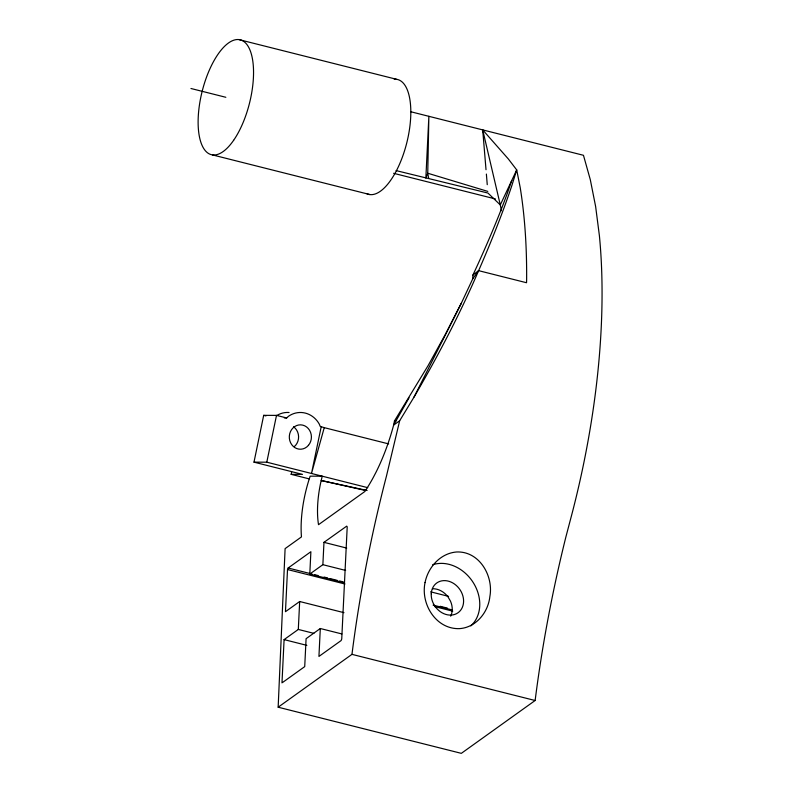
<?xml version="1.0" encoding="UTF-8"?>
<svg xmlns="http://www.w3.org/2000/svg" width="793" height="793" viewBox="0 0 793 793"><rect width="100%" height="100%" fill="white"/><g stroke="black" fill="none" stroke-linecap="round" stroke-linejoin="round"><path stroke-width="1.19" d="M367.744 487.665L322.245 476.196L310.172 476.167A73.571 30.312 -75.9 0 0 301.459 536.911L285.103 548.627L278.155 707.207L351.963 654.354A601.362 247.793 -75.9 0 1 386.469 476.038L399.662 420.766L414.055 397.035L461.288 303.303L472.777 278.759L472.896 275.092L473.768 273.248A428.735 67.554 -58.7 0 0 507.361 193.224L511.753 180.487M313.869 633.359L298.307 629.444L284.092 639.614L281.981 682.902M344.519 582.805L309.795 574.053L310.886 551.71L288.146 568.006L287.522 569.533L285.46 611.69L299.675 601.51L343.974 612.672M298.307 629.444L299.675 601.51M309.795 574.053L322.87 564.685L323.97 542.343L346.7 526.136L347.215 526.849L341.733 639.039L341.109 640.566L318.935 656.435L320.303 628.512L341.852 633.944M461.288 303.303L445.537 334.061L428.081 365.652L394.478 420.924L393.645 425.068A113.905 46.936 -75.9 0 1 375.981 472.301L373.285 477.465A113.905 46.936 -75.9 0 1 364.76 491.571L318.518 524.688A64.62 26.625 -75.9 0 1 321.185 480.518L322.245 476.196L266.795 462.19L253.988 462.15L263.692 415.344L276.499 415.393L286.669 417.951L288.533 416.246A24.553 22.254 -89.8 0 1 319.212 423.977L320.223 426.396L324.248 427.655L388.649 443.902M266.795 462.19L276.499 415.393M309.082 478.853L291.14 474.333L291.636 471.944M321.224 426.654L311.51 473.461L324.248 427.655M410.913 111.783L482.709 129.903L508.363 158.996L516.709 169.91L511.951 185.265A438.42 74.879 -59.6 0 1 479.636 268.331L478.595 270.651C459.96 314.177 437.885 356.146 414.055 397.035M409.039 397.808L393.645 425.068L399.662 420.766M472.777 278.759L478.595 270.651L526.542 282.734L526.621 280.197A408.722 168.413 -75.9 0 0 520.198 187.525L516.709 169.91L500.294 204.931L501.444 210.75M472.896 275.092L478.595 270.651M320.303 628.512L306.088 638.692L304.72 666.616L282.615 682.446M486.02 169.712L482.709 129.903L583.46 155.289L590.309 179.694L595.632 206.527L599.379 235.561A408.702 168.403 -75.9 0 1 571.842 514.34L565.865 537.02A601.223 247.743 -75.9 0 0 535.136 700.506L461.328 753.35L278.155 707.207M482.709 129.903L500.294 204.931L487.943 193.046L396.103 170.604M284.34 417.941L286.669 417.951M291.14 474.333L302.47 474.373L253.988 462.15M394.478 420.924L395.965 420.944M367.129 490.471L321.185 480.518L365.751 490.54M239.149 39.65L396.421 79.27M190.954 88.499L225.836 97.291M393.596 173.3L495.466 198.964M212.524 154.922L369.796 194.543M263.692 415.344L265.952 415.919M323.97 542.343L346.71 548.082M322.87 564.685L345.619 570.425M430.629 591.836L448.58 596.366M288.146 568.006L312.095 574.043M314.484 574.647L318.082 575.549M324.059 577.056L327.658 577.958M330.047 578.563L337.233 580.377M339.632 580.972L343.22 581.884M440.194 606.308L447.381 608.122M433.117 605.118L452.268 609.946M287.522 569.533L344.995 584.005M434.782 606.625L452.744 611.155M351.963 654.354L535.136 700.506M284.092 639.614L306.841 645.353M487.804 191.4L427.744 173.231L428.874 116.303L425.851 178.098L427.744 173.231L428.616 178.108M486.377 174.063L487.249 184.68M432.671 588.743A18.289 14.988 54.4 0 1 448.075 597.01L450.474 601.134A18.289 14.988 54.4 0 1 450.682 616.161M432.671 564.765A36.587 29.975 54.4 0 1 473.352 582.756A36.587 29.975 54.4 0 1 470.834 625.895M276.717 415.552A24.553 22.254 -89.8 0 1 289.058 412.499M293.549 426.753A12.192 11.052 -89.8 0 1 294.213 446.717M394.25 79.211A59.207 24.395 -75.9 0 1 407.136 141.362A59.207 24.395 -75.9 0 1 366.733 193.641M425.048 582.577C420.488 603.959 435.952 629.364 459.355 628.641C475.939 627.63 488.23 612.315 489.866 596.554C493.702 576.025 479.408 550.927 456.54 551.987C440.422 553.266 428.042 567.263 425.048 582.577M431.243 593.788A18.289 14.988 54.4 0 0 454.786 614.406A18.289 14.988 54.4 0 0 456.203 585.383A18.289 14.988 54.4 0 0 431.243 593.788M308.457 445.329A12.192 11.052 -89.8 0 0 302.827 425.147A12.192 11.052 -89.8 0 0 289.792 440.63A12.192 11.052 -89.8 0 0 308.457 445.329M233.628 140.302A59.207 24.395 -75.9 0 0 244.987 42.435A59.207 24.395 -75.9 0 0 198.894 109.127A59.207 24.395 -75.9 0 0 233.628 140.302"/></g></svg>
